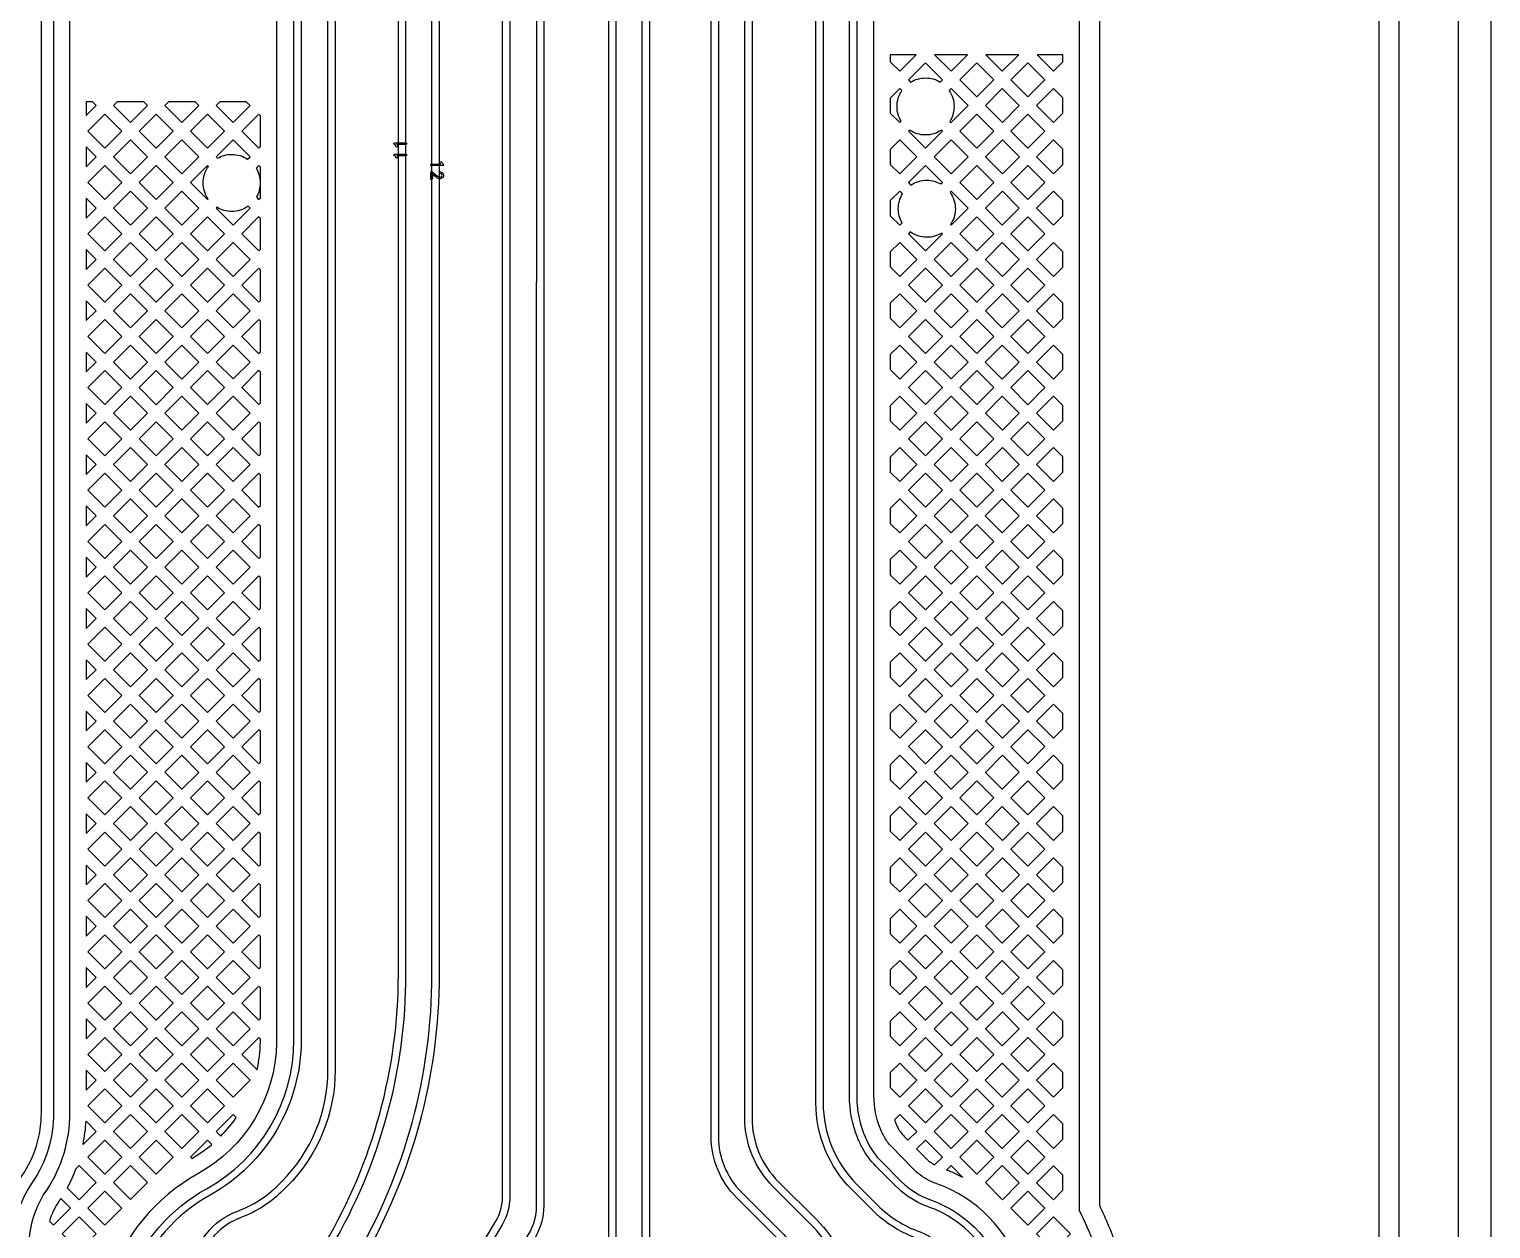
# Model space of a CAD drawing. Extents: x 726 to 3150, y -650 to 148.
# Drawn here: x 2607.3 to 2616.41, y -585.8 to -578.33 of the extents above; entities that cross this region are included whole.
import ezdxf

# ---------------------------------------------------------------- set-up
doc = ezdxf.new("R2010")
doc.units = 0
for name, color, linetype in [('bak_bak_btr2-bcq2792', 8, 'Continuous'), ('bak_outline', 12, 'Continuous'), ('biaozhu1', 9, 'Continuous'), ('quyukuang', 10, 'Continuous')]:
    doc.layers.add(name, color=color, linetype=linetype)

msp = doc.modelspace()

# ---------------------------------------------------------------- linework, layer by layer
at = {"layer": 'bak_bak_btr2-bcq2792'}
for p, q in [((2613.1521, -578.4857), (2612.9461, -578.4857)), ((2613.4716, -578.4857), (2613.2657, -578.4857)), ((2607.6583, -579.0603), (2607.6583, -579.1839)), ((2607.6583, -579.3801), (2607.6583, -579.5035)), ((2607.6583, -579.6996), (2607.6583, -579.8233)), ((2607.6583, -580.0194), (2607.6583, -580.1431)), ((2607.6583, -580.3392), (2607.6583, -580.4626)), ((2607.6583, -580.6587), (2607.6583, -580.7824)), ((2607.6583, -580.9785), (2607.6583, -581.1022)), ((2607.6583, -581.2983), (2607.6583, -581.4217)), ((2607.6583, -581.6178), (2607.6583, -581.7415)), ((2607.6583, -581.9376), (2607.6583, -582.0613)), ((2607.6583, -582.2574), (2607.6583, -582.3808)), ((2607.6583, -582.5769), (2607.6583, -582.7006)), ((2607.6583, -582.8967), (2607.6583, -583.0204)), ((2607.6583, -583.2163), (2607.6583, -583.3399)), ((2607.6583, -583.5361), (2607.6583, -583.6597)), ((2607.6583, -583.8558), (2607.6583, -583.9795)), ((2607.6583, -584.1754), (2607.6583, -584.299)), ((2607.6583, -584.4952), (2607.6583, -584.6188)), ((2608.6271, -584.7169), (2608.723, -584.8127)), ((2607.6583, -584.8149), (2607.6583, -584.9386))]:
    msp.add_line(p, q, dxfattribs=at)
for points in [[(2598.0005, -555.3814), (2598.0005, -549.881, -0.196002), (2602.2464, -539.4663, 0.196006), (2603.017, -537.5762), (2603.017, -506.9827, -0.414216), (2603.8135, -506.1862), (2615.4135, -506.1862, -0.414216), (2616.21, -506.9827), (2616.21, -537.991, -0.202307), (2611.7084, -548.6611, 0.202311), (2611.1935, -549.8813), (2611.1935, -555.3811, 0.202315), (2611.7084, -556.6014, -0.202307), (2616.21, -567.2714), (2616.21, -588.8027, -0.414217), (2615.4135, -589.5993), (2603.8135, -589.5993, -0.414217), (2603.017, -588.8027), (2603.017, -567.6862, 0.196007), (2602.2464, -565.7962, -0.196002)], [(2612.7832, -578.6426), (2612.7971, -578.6565, -0.138334), (2612.89, -578.6303, -0.136748), (2612.9819, -578.6559), (2612.9952, -578.6426), (2612.8892, -578.5366)], [(2612.6703, -578.8494), (2612.7293, -578.9085), (2612.7378, -578.9, -0.136746), (2612.7122, -578.8081, -0.148368), (2612.7421, -578.7093), (2612.7293, -578.6965), (2612.6703, -578.7555)], [(2613.0372, -578.7084, -0.14994), (2613.0678, -578.8081, -0.138336), (2613.0416, -578.901), (2613.049, -578.9084), (2613.155, -578.8023), (2613.0491, -578.6965)], [(2612.7832, -578.9624), (2612.8891, -579.0683), (2612.9951, -578.9622), (2612.9888, -578.9559, -0.148359), (2612.89, -578.9859, -0.149941), (2612.7903, -578.9553)], [(2608.4672, -579.1221), (2608.4758, -579.1307, -0.131962), (2608.5649, -579.1068, -0.149417), (2608.6643, -579.1371), (2608.6793, -579.1221), (2608.5733, -579.0161)], [(2608.3075, -579.2819), (2608.4135, -579.3879), (2608.4174, -579.384, -0.149412), (2608.3871, -579.2846, -0.154669), (2608.4195, -579.1822), (2608.4134, -579.176)], [(2608.7169, -579.1923, -0.137282), (2608.7427, -579.2846, -0.131974), (2608.7187, -579.3736), (2608.733, -579.3879), (2608.7434, -579.3775), (2608.7434, -579.1863), (2608.7331, -579.176)], [(2612.7832, -579.2819), (2612.7992, -579.2979, -0.148629), (2612.8981, -579.2678, -0.13011), (2612.9861, -579.2911), (2612.9951, -579.282), (2612.8891, -579.176)], [(2612.6703, -579.4888), (2612.7293, -579.5478), (2612.7436, -579.5335, -0.130104), (2612.7203, -579.4456, -0.138075), (2612.7464, -579.3529), (2612.7293, -579.3358), (2612.6703, -579.3948)], [(2613.0427, -579.3422, -0.156502), (2613.0759, -579.4456, -0.148619), (2613.0458, -579.5445), (2613.0491, -579.5478), (2613.155, -579.4419), (2613.049, -579.3359)], [(2608.4674, -579.4418), (2608.5733, -579.5477), (2608.6791, -579.4418), (2608.6673, -579.4299, -0.154664), (2608.5649, -579.4624, -0.137271), (2608.4726, -579.4366)], [(2612.7832, -579.6017), (2612.8892, -579.7077), (2612.9952, -579.6017), (2612.9908, -579.5973, -0.138071), (2612.8981, -579.6234, -0.156503), (2612.7947, -579.5902)], [(2608.4672, -585.1963), (2608.4971, -585.2261, 0.044276), (2608.5931, -585.1102), (2608.5733, -585.0903)], [(2612.6961, -585.1237, 0.011085), (2612.703, -585.1417, 0.025617), (2612.7222, -585.1821, 0.020731), (2612.7309, -585.1969, -0.009769), (2612.7319, -585.1982, 0.042966), (2612.7486, -585.2182, -0.033882), (2612.7692, -585.2418), (2612.7795, -585.252), (2612.8352, -585.1963), (2612.7293, -585.0904)], [(2608.3073, -585.3562), (2608.3165, -585.3653, 0.044757), (2608.4411, -585.2779), (2608.4134, -585.2502)], [(2612.8334, -585.3059), (2612.8875, -585.3598, -0.023909), (2612.8907, -585.3634, -0.00759), (2612.8915, -585.3641, 0.060062), (2612.946, -585.4053), (2612.9951, -585.3562), (2612.8891, -585.2502)], [(2607.5398, -585.5477), (2607.6141, -585.6221), (2607.7202, -585.5161), (2607.6141, -585.4101), (2607.5939, -585.4303, -0.033253)], [(2607.4283, -585.7558), (2607.4544, -585.7819), (2607.5603, -585.676), (2607.4994, -585.6151, -0.017491), (2607.4975, -585.6179, -0.058465), (2607.491, -585.6278, -0.011929), (2607.4898, -585.6296, 0.07192)], [(2607.5082, -585.8358), (2607.5877, -585.9153, -0.148865), (2607.6395, -585.9163), (2607.72, -585.8357), (2607.6141, -585.7298)]]:
    msp.add_lwpolyline(points, format="xyb", close=True, dxfattribs=at)
for points in [[(2609.0633, -560.0683, -0.187222), (2611.8109, -567.1484, -0.120762), (2611.8083, -567.1588), (2611.8083, -585.1131, 0.198841), (2611.9724, -585.5094), (2612.2114, -585.7484, -0.160394), (2612.4274, -586.1759, 0.08457), (2612.4579, -586.2406, -0.26797), (2612.5024, -586.3176), (2612.5024, -586.9526), (2612.3246, -586.9526), (2612.3246, -586.3176, -0.221795), (2612.3563, -586.2495, 0.130023), (2612.3756, -586.1422, 0.145827), (2612.1796, -585.7803), (2611.9406, -585.5413, -0.198837), (2611.7633, -585.1131), (2611.7633, -567.1484, -0.12073), (2611.7659, -567.1381, 0.003119), (2611.7649, -566.9908, 0.198397), (2608.6071, -559.6614, -0.034382)], [(2610.4623, -562.449, -0.119188), (2611.599, -567.1483), (2611.599, -585.2292, 0.198909), (2611.7426, -585.5757), (2612.006, -585.8391, -0.198885), (2612.086, -586.0323), (2612.086, -586.1229, 0.124476), (2612.1173, -586.2468, -0.234344), (2612.1524, -586.3176), (2612.1524, -586.9526), (2611.9746, -586.9526), (2611.9746, -586.3176, -0.234151), (2612.0096, -586.2469, 0.124489), (2612.041, -586.1229), (2612.041, -586.0323, 0.198886), (2611.9741, -585.8709), (2611.7107, -585.6076, -0.198911), (2611.554, -585.2292), (2611.553, -566.9948, 0.154555), (2609.5976, -561.1291)], [(2610.7164, -565.0333, -0.050566), (2610.9498, -566.9635), (2610.9508, -567.0016, -0.003403), (2610.96, -568.345), (2610.96, -585.851, 0.086272), (2610.9886, -586.0158, -0.05087), (2611.0279, -586.1746, 0.080048), (2611.0607, -586.2475, -0.242459), (2611.1023, -586.3176), (2611.1023, -586.9526), (2610.9245, -586.9526), (2610.9245, -586.3176, -0.199374), (2610.9545, -586.2563, 0.124478), (2610.9754, -586.1348, 0.035543), (2610.9462, -586.0308, -0.086175), (2610.915, -585.851), (2610.915, -568.345, 0.003403), (2610.9058, -567.0022, -0.015413), (2610.9059, -567.001), (2610.9048, -566.9645, 0.148333), (2609.1858, -561.6673)], [(2609.2102, -567.0331), (2609.2099, -584.8137, -0.198921), (2608.9088, -585.5407), (2608.8865, -585.5632, -0.107688), (2608.6177, -585.7352, 0.012001), (2608.6001, -585.7424, 0.126113), (2608.4422, -585.8635, 0.075288), (2608.2996, -586.115, 0.113512), (2608.2884, -586.27, -0.142267), (2608.3022, -586.3176), (2608.3022, -586.9526), (2608.1244, -586.9526), (2608.1244, -586.3176, -0.300052), (2608.1783, -586.2359, 0.115112), (2608.2573, -586.0996, -0.075514), (2608.407, -585.8355, -0.13818), (2608.6023, -585.693, 0.107632), (2608.8547, -585.5313), (2608.877, -585.5088, 0.198918), (2609.1649, -584.8137), (2609.1652, -567.0331, 0.023929)], [(2609.6498, -567.1433), (2609.6488, -584.2175, -0.133928), (2609.1849, -585.9184, 0.023647), (2609.1481, -585.9883, -0.057461), (2609.1454, -585.9926, -0.028506), (2609.1201, -586.0387), (2609.1045, -586.0631, 0.051206), (2609.0068, -586.2548, 0.028543), (2608.999, -586.2938, -0.068021), (2609.0023, -586.3176), (2609.0023, -586.9526), (2608.8245, -586.9526), (2608.8245, -586.3176, -0.381482), (2608.9033, -586.2292, 0.112943), (2609.0172, -586.1234, -0.022358), (2609.0667, -586.0387), (2609.1462, -585.8954, 0.133915), (2609.6038, -584.2175), (2609.6041, -567.0458)], [(2609.8591, -567.1428), (2609.8581, -584.2176, -0.133917), (2609.3653, -586.0247, 0.023725), (2609.3376, -586.0772, -0.028065), (2609.3364, -586.0793, -0.023714), (2609.3357, -586.0812, 0.011162), (2609.3259, -586.1042, 0.112344), (2609.3327, -586.2619, -0.170865), (2609.3523, -586.3176), (2609.3523, -586.9526), (2609.1745, -586.9526), (2609.1745, -586.3176, -0.26731), (2609.2187, -586.2407, 0.052661), (2609.2564, -586.1762, -0.04935), (2609.2947, -586.0627, -0.031552), (2609.296, -586.0603, -0.02731), (2609.2968, -586.0581, -0.023804), (2609.3266, -586.0017, 0.1339), (2609.8131, -584.2176), (2609.8134, -567.042)], [(2610.2996, -567.1421), (2610.2986, -585.602, -0.134189), (2610.2502, -585.7789), (2610.1799, -585.898, 0.07607), (2610.124, -586.0367, -0.072716), (2610.1007, -586.0957, 0.055272), (2610.0699, -586.1666, -0.021672), (2610.0569, -586.203, 0.002863), (2610.0531, -586.2126, 0.054086), (2610.045, -586.2824, -0.102176), (2610.0523, -586.3176), (2610.0523, -586.9526), (2609.8745, -586.9526), (2609.8745, -586.3176, -0.350437), (2609.9438, -586.2309, 0.115677), (2610.0399, -586.1174, -0.031204), (2610.0617, -586.0732, 0.07287), (2610.0802, -586.0262, -0.075987), (2610.1411, -585.8751), (2610.2115, -585.756, 0.134182), (2610.2536, -585.602), (2610.2538, -567.0343)], [(2610.5114, -567.1418), (2610.5114, -579.9031, -0.060085), (2610.5108, -579.9084), (2610.5104, -585.6591, -0.137229), (2610.4535, -585.8624), (2610.3483, -586.0352, 0.097084), (2610.3316, -586.0803, 0.008393), (2610.3269, -586.1128, 0.118025), (2610.3659, -586.2458, -0.239187), (2610.4023, -586.3176), (2610.4023, -586.9526), (2610.2245, -586.9526), (2610.2245, -586.3176, -0.215897), (2610.2548, -586.2508, 0.054266), (2610.2753, -586.1897, -0.028501), (2610.2872, -586.073, -0.097015), (2610.31, -586.0117), (2610.4151, -585.839, 0.13723), (2610.4654, -585.6591), (2610.4659, -579.9029, -0.046712), (2610.4664, -579.8988), (2610.4657, -567.0308)], [(2608.845, -567.063), (2608.845, -584.6428, -0.268376), (2608.3529, -585.4613, 0.185257), (2607.7971, -586.1312, -0.094293), (2607.7878, -586.1477, 0.032241), (2607.7693, -586.1731, -0.1869), (2607.7398, -586.1949, 0.055641), (2607.7137, -586.2057, -0.129157), (2607.6887, -586.2122, 0.459602), (2607.6022, -586.2872), (2607.6022, -586.9526), (2607.4244, -586.9526), (2607.4244, -586.2872, 0.414244), (2607.3494, -586.2122, -0.109318), (2607.3389, -586.2098, -0.327989), (2607.3032, -586.1614), (2607.3032, -585.9053, -0.156742), (2607.4139, -585.5602, 0.145931), (2607.5567, -585.0826), (2607.5567, -567.5569, 0.040655)], [(2608.9981, -567.1001), (2608.9981, -584.6267, -0.27194), (2608.4303, -585.5933, 0.173601), (2607.9593, -586.1323, 0.118308), (2607.9405, -586.2734, -0.130686), (2607.9522, -586.3176), (2607.9522, -586.9526), (2607.7744, -586.9526), (2607.7744, -586.3176, -0.325803), (2607.8361, -586.2329, 0.119076), (2607.9177, -586.1151, -0.173457), (2608.4085, -585.5539, 0.271916), (2608.9531, -584.6267), (2608.9531, -567.1001, 0.023997)], [(2612.2516, -567.1474), (2612.2516, -585.0178, 0.198501), (2612.4622, -585.5273), (2612.5912, -585.6565, 0.112352), (2612.8558, -585.823, -0.188639), (2613.0372, -585.9811, 0.02525), (2613.0516, -586.0059, -0.094628), (2613.1253, -586.1838, 0.052132), (2613.1582, -586.2407, -0.267015), (2613.2024, -586.3176), (2613.2024, -586.9526), (2613.0246, -586.9526), (2613.0246, -586.3176, -0.182643), (2613.0468, -586.2588, 0.115479), (2613.0579, -586.1149, 0.05108), (2613.0139, -586.0304, -0.025178), (2612.9972, -586.0017, 0.188519), (2612.8406, -585.8653, -0.023479), (2612.7724, -585.8375, -0.087405), (2612.5594, -585.6883), (2612.4304, -585.5591, -0.198503), (2612.2066, -585.0179), (2612.2066, -567.1474, 0.202305)], [(2612.4609, -567.1474), (2612.4609, -584.9754, 0.122757), (2612.5371, -585.2803, 0.074268), (2612.6105, -585.3794), (2612.7411, -585.5103, 0.111528), (2612.9262, -585.6256, -0.250908), (2613.397, -586.1461, 0.126129), (2613.4752, -586.2295, -0.375303), (2613.5522, -586.3176), (2613.5522, -586.9526), (2613.3744, -586.9526), (2613.3744, -586.3176, -0.113849), (2613.3833, -586.2787), (2613.3834, -586.2767), (2613.353, -586.1557, 0.250393), (2612.911, -585.668, -0.023501), (2612.8609, -585.6478, -0.088755), (2612.7056, -585.5381), (2612.5787, -585.4112, -0.074398), (2612.4973, -585.3013, -0.025196), (2612.4675, -585.2382, -0.097286), (2612.4159, -584.9754), (2612.4159, -567.1474, 0.202305)], [(2613.8483, -567.1469), (2613.8483, -585.6878, -0.020524), (2613.9399, -585.8974, -0.003828), (2613.9549, -585.9367), (2613.9647, -585.9636, -0.30902), (2613.9293, -586.0728, 0.223381), (2613.9022, -586.1306), (2613.9022, -586.9526), (2613.7244, -586.9526), (2613.7244, -586.1689, 0.410099), (2613.6504, -586.0939), (2613.5323, -586.0938, -0.324155), (2613.4841, -586.0588, 0.231826), (2612.9603, -585.5232, -0.022759), (2612.9247, -585.5088, -0.081977), (2612.8209, -585.4372, -0.028088), (2612.8171, -585.4331, -0.010633), (2612.8157, -585.4318), (2612.6764, -585.2896, -0.07502), (2612.6318, -585.2285, -0.024865), (2612.6089, -585.18, -0.09684), (2612.5687, -584.976), (2612.5687, -567.1474, 0.159973)], [(2614.0845, -585.9203, 0.02431), (2613.9758, -585.6587), (2613.9758, -567.1469, 0.202298)], [(2615.7152, -567.1469), (2615.7152, -588.4507, -0.391957)], [(2615.8427, -588.6329), (2615.8427, -567.1464, 0.033094)], [(2607.4546, -567.5604), (2607.4546, -585.0823, -0.1504), (2607.3214, -585.5153, 0.150348), (2607.2014, -585.9053), (2607.2014, -586.1168, 0.125999), (2607.2423, -586.2769, -0.119415), (2607.2522, -586.3176), (2607.2522, -586.9526), (2607.0744, -586.9526), (2607.0744, -586.3176, -0.12817), (2607.0857, -586.2742, 0.12365), (2607.1252, -586.1169), (2607.1252, -585.9053, -0.150444), (2607.2585, -585.4722, 0.1503), (2607.3784, -585.0823), (2607.3784, -567.5579, 0.040679)], [(2611.1693, -568.3443), (2611.1693, -585.851, 0.086524), (2611.1858, -585.9454, -0.018859), (2611.2089, -586.0182, 0.104495), (2611.2569, -586.1114, -0.024951), (2611.2908, -586.1575, 0.098148), (2611.3725, -586.2291, -0.384505), (2611.4523, -586.3176), (2611.4523, -586.9526), (2611.2745, -586.9526), (2611.2745, -586.3176, -0.08659), (2611.2798, -586.2875, 0.12128), (2611.2381, -586.1605, 0.012586), (2611.2219, -586.1396, -0.104497), (2611.1654, -586.0299, 0.018805), (2611.1434, -585.9604, -0.086392), (2611.1243, -585.851), (2611.1243, -568.3443, 0.003401)], [(2608.723, -584.8127, 0.050793), (2608.7434, -584.6413), (2608.7434, -584.6211), (2608.7331, -584.6109), (2608.6271, -584.7169)]]:
    msp.add_lwpolyline(points, format="xyb", dxfattribs=at)
for points in [[(2612.8323, -578.4857), (2612.6703, -578.4857), (2612.6703, -578.5296)], [(2612.6703, -578.5296), (2612.7293, -578.5887), (2612.8323, -578.4857)], [(2612.9461, -578.4857), (2613.0491, -578.5887), (2613.1521, -578.4857)], [(2613.2657, -578.4857), (2613.3686, -578.5887), (2613.4716, -578.4857)], [(2607.6583, -579.1839), (2607.7202, -579.1221), (2607.6583, -579.0603)], [(2607.6583, -579.5035), (2607.72, -579.4418), (2607.6583, -579.3801)], [(2607.6583, -579.8233), (2607.7202, -579.7615), (2607.6583, -579.6996)], [(2607.6583, -580.1431), (2607.7202, -580.0812), (2607.6583, -580.0194)], [(2607.6583, -580.4626), (2607.72, -580.4009), (2607.6583, -580.3392)], [(2607.6583, -580.7824), (2607.7202, -580.7206), (2607.6583, -580.6587)], [(2607.6583, -581.1022), (2607.7202, -581.0403), (2607.6583, -580.9785)], [(2607.6583, -581.4217), (2607.72, -581.36), (2607.6583, -581.2983)], [(2607.6583, -581.7415), (2607.7202, -581.6797), (2607.6583, -581.6178)], [(2607.6583, -582.0613), (2607.7202, -581.9994), (2607.6583, -581.9376)], [(2607.6583, -582.3808), (2607.72, -582.3191), (2607.6583, -582.2574)], [(2607.6583, -582.7006), (2607.7202, -582.6388), (2607.6583, -582.5769)], [(2607.6583, -583.0204), (2607.7202, -582.9585), (2607.6583, -582.8967)], [(2607.6583, -583.3399), (2607.7202, -583.2781), (2607.6583, -583.2163)], [(2607.6583, -583.6597), (2607.7202, -583.5979), (2607.6583, -583.5361)], [(2607.6583, -583.9795), (2607.7202, -583.9177), (2607.6583, -583.8558)], [(2607.6583, -584.299), (2607.7202, -584.2372), (2607.6583, -584.1754)], [(2607.6583, -584.6188), (2607.7202, -584.557), (2607.6583, -584.4952)], [(2607.6583, -584.9386), (2607.7202, -584.8768), (2607.6583, -584.8149)], [(2607.6384, -585.278), (2607.7201, -585.1963), (2607.657, -585.1332)], [(2613.1231, -585.4842), (2613.049, -585.4101), (2613.0215, -585.4376)]]:
    msp.add_lwpolyline(points, dxfattribs=at)
for points in [[(2613.5855, -578.4857), (2613.6884, -578.5887), (2613.7467, -578.5304), (2613.7467, -578.4857)], [(2613.103, -578.6426), (2613.2089, -578.7485), (2613.3148, -578.6426), (2613.2089, -578.5367)], [(2613.4225, -578.6426), (2613.5285, -578.7486), (2613.6345, -578.6426), (2613.5285, -578.5366)], [(2613.2628, -578.8023), (2613.3688, -578.9084), (2613.4747, -578.8025), (2613.3686, -578.6965)], [(2613.5824, -578.8025), (2613.6884, -578.9085), (2613.7467, -578.8502), (2613.7467, -578.7548), (2613.6884, -578.6965)], [(2607.6583, -578.8642), (2607.7202, -578.8023), (2607.6969, -578.7791), (2607.6583, -578.7791)], [(2607.8279, -578.8023), (2607.9339, -578.9084), (2608.0398, -578.8025), (2608.0165, -578.7791), (2607.8512, -578.7791)], [(2608.1476, -578.8025), (2608.2535, -578.9084), (2608.3595, -578.8023), (2608.3362, -578.7791), (2608.1709, -578.7791)], [(2608.4672, -578.8023), (2608.5733, -578.9084), (2608.6793, -578.8023), (2608.656, -578.7791), (2608.4905, -578.7791)], [(2607.668, -578.9622), (2607.774, -579.0683), (2607.8801, -578.9622), (2607.774, -578.8562)], [(2607.9878, -578.9622), (2608.0937, -579.0681), (2608.1996, -578.9622), (2608.0937, -578.8564)], [(2608.3073, -578.9622), (2608.4134, -579.0683), (2608.5194, -578.9622), (2608.4134, -578.8562)], [(2608.6271, -578.9622), (2608.7331, -579.0683), (2608.7434, -579.058), (2608.7434, -578.8665), (2608.7331, -578.8562)], [(2613.1029, -578.9622), (2613.2089, -579.0683), (2613.3149, -578.9622), (2613.2089, -578.8562)], [(2613.4226, -578.9622), (2613.5287, -579.0683), (2613.6345, -578.9624), (2613.5285, -578.8564)], [(2607.8279, -579.1221), (2607.9338, -579.228), (2608.0398, -579.122), (2607.9339, -579.0161)], [(2608.1476, -579.122), (2608.2536, -579.228), (2608.3595, -579.1221), (2608.2535, -579.0161)], [(2612.6703, -579.169), (2612.7293, -579.228), (2612.8352, -579.1221), (2612.7293, -579.0162), (2612.6703, -579.0753)], [(2612.943, -579.1221), (2613.049, -579.2281), (2613.155, -579.1221), (2613.049, -579.0161)], [(2613.2628, -579.1221), (2613.3688, -579.2281), (2613.4748, -579.1221), (2613.3688, -579.0161)], [(2613.5825, -579.1221), (2613.6884, -579.228), (2613.7467, -579.1697), (2613.7467, -579.0745), (2613.6884, -579.0162)], [(2607.668, -579.282), (2607.7739, -579.3879), (2607.8799, -579.2819), (2607.774, -579.176)], [(2607.9877, -579.2819), (2608.0937, -579.3879), (2608.1997, -579.2819), (2608.0937, -579.1759)], [(2613.1029, -579.282), (2613.2089, -579.388), (2613.3149, -579.282), (2613.2089, -579.176)], [(2613.4226, -579.282), (2613.5285, -579.3879), (2613.6345, -579.2819), (2613.5287, -579.176)], [(2607.8278, -579.4418), (2607.9338, -579.5478), (2608.0398, -579.4418), (2607.9338, -579.3358)], [(2608.1476, -579.4418), (2608.2536, -579.5478), (2608.3596, -579.4418), (2608.2536, -579.3358)], [(2613.2628, -579.4419), (2613.3686, -579.5478), (2613.4747, -579.4418), (2613.3688, -579.3359)], [(2613.5824, -579.4418), (2613.6884, -579.5478), (2613.7467, -579.4895), (2613.7467, -579.3941), (2613.6884, -579.3358)], [(2607.668, -579.6016), (2607.774, -579.7076), (2607.8799, -579.6017), (2607.7739, -579.4957)], [(2607.9877, -579.6017), (2608.0937, -579.7077), (2608.1997, -579.6017), (2608.0937, -579.4957)], [(2608.3075, -579.6017), (2608.4134, -579.7076), (2608.5194, -579.6016), (2608.4135, -579.4957)], [(2608.6271, -579.6016), (2608.7331, -579.7076), (2608.7434, -579.6973), (2608.7434, -579.5061), (2608.733, -579.4957)], [(2613.103, -579.6017), (2613.2089, -579.7076), (2613.3148, -579.6017), (2613.2089, -579.4958)], [(2613.4225, -579.6017), (2613.5285, -579.7077), (2613.6345, -579.6017), (2613.5285, -579.4957)], [(2607.8279, -579.7615), (2607.9339, -579.8675), (2608.0398, -579.7616), (2607.9338, -579.6556)], [(2608.1476, -579.7616), (2608.2535, -579.8675), (2608.3595, -579.7615), (2608.2536, -579.6556)], [(2608.4672, -579.7615), (2608.5733, -579.8675), (2608.6793, -579.7615), (2608.5733, -579.6554)], [(2612.6703, -579.8085), (2612.7293, -579.8676), (2612.8353, -579.7616), (2612.7293, -579.6556), (2612.6703, -579.7146)], [(2612.9431, -579.7616), (2613.049, -579.8675), (2613.155, -579.7615), (2613.0491, -579.6556)], [(2613.2628, -579.7615), (2613.3688, -579.8675), (2613.4747, -579.7616), (2613.3686, -579.6556)], [(2613.5824, -579.7616), (2613.6883, -579.8675), (2613.7467, -579.809), (2613.7467, -579.7139), (2613.6884, -579.6556)], [(2607.668, -579.9213), (2607.774, -580.0274), (2607.8801, -579.9213), (2607.774, -579.8153)], [(2607.9878, -579.9213), (2608.0937, -580.0272), (2608.1996, -579.9213), (2608.0937, -579.8155)], [(2608.3073, -579.9213), (2608.4134, -580.0274), (2608.5194, -579.9213), (2608.4134, -579.8153)], [(2608.6271, -579.9213), (2608.7331, -580.0274), (2608.7434, -580.0171), (2608.7434, -579.8256), (2608.7331, -579.8153)], [(2612.7832, -579.9215), (2612.8891, -580.0274), (2612.9951, -579.9213), (2612.8892, -579.8155)], [(2613.1029, -579.9213), (2613.2089, -580.0274), (2613.3149, -579.9213), (2613.2089, -579.8153)], [(2613.4226, -579.9213), (2613.5285, -580.0272), (2613.6344, -579.9213), (2613.5285, -579.8155)], [(2607.8279, -580.0812), (2607.9338, -580.1871), (2608.0398, -580.0811), (2607.9339, -579.9752)], [(2608.1476, -580.0811), (2608.2536, -580.1871), (2608.3595, -580.0812), (2608.2535, -579.9752)], [(2608.4672, -580.0812), (2608.5733, -580.1873), (2608.6793, -580.0812), (2608.5733, -579.9752)], [(2612.6703, -580.1281), (2612.7293, -580.1871), (2612.8352, -580.0812), (2612.7293, -579.9754), (2612.6703, -580.0344)], [(2612.943, -580.0812), (2613.049, -580.1873), (2613.155, -580.0812), (2613.049, -579.9752)], [(2613.2628, -580.0812), (2613.3686, -580.1871), (2613.4747, -580.0811), (2613.3688, -579.9752)], [(2613.5824, -580.0811), (2613.6884, -580.1871), (2613.7467, -580.1288), (2613.7467, -580.0336), (2613.6883, -579.9752)], [(2607.668, -580.2411), (2607.7739, -580.347), (2607.8799, -580.241), (2607.774, -580.1351)], [(2607.9877, -580.241), (2608.0937, -580.347), (2608.1997, -580.241), (2608.0937, -580.135)], [(2608.3075, -580.241), (2608.4135, -580.347), (2608.5194, -580.2411), (2608.4134, -580.1351)], [(2608.6271, -580.2411), (2608.733, -580.347), (2608.7434, -580.3366), (2608.7434, -580.1454), (2608.7331, -580.1351)], [(2612.7832, -580.241), (2612.8892, -580.347), (2612.9951, -580.2411), (2612.8891, -580.1351)], [(2613.1029, -580.2411), (2613.2088, -580.347), (2613.3148, -580.241), (2613.2089, -580.1351)], [(2613.4225, -580.241), (2613.5285, -580.347), (2613.6345, -580.241), (2613.5285, -580.135)], [(2607.8278, -580.4009), (2607.9338, -580.5069), (2608.0398, -580.4009), (2607.9338, -580.2949)], [(2608.1476, -580.4009), (2608.2536, -580.5069), (2608.3596, -580.4009), (2608.2536, -580.2949)], [(2608.4674, -580.4009), (2608.5733, -580.5068), (2608.6791, -580.4009), (2608.5733, -580.295)], [(2612.6703, -580.4479), (2612.7293, -580.5069), (2612.8353, -580.4009), (2612.7293, -580.2949), (2612.6703, -580.3539)], [(2612.9431, -580.4009), (2613.049, -580.5068), (2613.1549, -580.4009), (2613.049, -580.295)], [(2613.2626, -580.4009), (2613.3686, -580.5069), (2613.4747, -580.4009), (2613.3686, -580.2949)], [(2613.5824, -580.4009), (2613.6884, -580.5069), (2613.7467, -580.4486), (2613.7467, -580.3532), (2613.6884, -580.2949)], [(2607.668, -580.5607), (2607.774, -580.6667), (2607.8799, -580.5608), (2607.7739, -580.4548)], [(2607.9877, -580.5608), (2608.0937, -580.6668), (2608.1997, -580.5608), (2608.0937, -580.4548)], [(2608.3075, -580.5608), (2608.4134, -580.6667), (2608.5194, -580.5607), (2608.4135, -580.4548)], [(2608.6271, -580.5607), (2608.7331, -580.6667), (2608.7434, -580.6564), (2608.7434, -580.4652), (2608.733, -580.4548)], [(2612.7832, -580.5608), (2612.8891, -580.6667), (2612.9951, -580.5607), (2612.8892, -580.4548)], [(2613.1029, -580.5607), (2613.2089, -580.6667), (2613.3148, -580.5608), (2613.2088, -580.4548)], [(2613.4225, -580.5608), (2613.5285, -580.6668), (2613.6345, -580.5608), (2613.5285, -580.4548)], [(2607.8279, -580.7206), (2607.9339, -580.8266), (2608.0398, -580.7207), (2607.9338, -580.6147)], [(2608.1476, -580.7207), (2608.2535, -580.8266), (2608.3595, -580.7206), (2608.2536, -580.6147)], [(2608.4672, -580.7206), (2608.5733, -580.8266), (2608.6793, -580.7206), (2608.5733, -580.6145)], [(2612.6703, -580.7676), (2612.7292, -580.8266), (2612.8352, -580.7206), (2612.7293, -580.6147), (2612.6703, -580.6737)], [(2612.943, -580.7206), (2613.049, -580.8266), (2613.155, -580.7206), (2613.049, -580.6145)], [(2613.2628, -580.7206), (2613.3688, -580.8266), (2613.4747, -580.7207), (2613.3686, -580.6147)], [(2613.5824, -580.7207), (2613.6883, -580.8266), (2613.7467, -580.7681), (2613.7467, -580.673), (2613.6884, -580.6147)], [(2607.668, -580.8804), (2607.774, -580.9865), (2607.8801, -580.8804), (2607.774, -580.7744)], [(2607.9878, -580.8804), (2608.0937, -580.9863), (2608.1996, -580.8804), (2608.0937, -580.7746)], [(2608.3073, -580.8804), (2608.4134, -580.9865), (2608.5194, -580.8804), (2608.4134, -580.7744)], [(2608.6271, -580.8804), (2608.7331, -580.9865), (2608.7434, -580.9762), (2608.7434, -580.7847), (2608.7331, -580.7744)], [(2612.7831, -580.8804), (2612.8891, -580.9865), (2612.9951, -580.8804), (2612.8891, -580.7744)], [(2613.1029, -580.8804), (2613.2089, -580.9865), (2613.3149, -580.8804), (2613.2089, -580.7744)], [(2613.4226, -580.8804), (2613.5285, -580.9863), (2613.6344, -580.8804), (2613.5285, -580.7746)], [(2607.8279, -581.0403), (2607.9338, -581.1462), (2608.0398, -581.0402), (2607.9339, -580.9343)], [(2608.1476, -581.0402), (2608.2536, -581.1462), (2608.3595, -581.0403), (2608.2535, -580.9343)], [(2608.4672, -581.0403), (2608.5733, -581.1464), (2608.6793, -581.0403), (2608.5733, -580.9343)], [(2612.6703, -581.0872), (2612.7293, -581.1462), (2612.8352, -581.0403), (2612.7292, -580.9343), (2612.6703, -580.9933)], [(2612.943, -581.0403), (2613.049, -581.1464), (2613.155, -581.0403), (2613.049, -580.9343)], [(2613.2628, -581.0403), (2613.3686, -581.1462), (2613.4747, -581.0402), (2613.3688, -580.9343)], [(2613.5824, -581.0402), (2613.6884, -581.1462), (2613.7467, -581.0879), (2613.7467, -580.9927), (2613.6883, -580.9343)], [(2607.668, -581.2002), (2607.7739, -581.3061), (2607.8799, -581.2001), (2607.774, -581.0942)], [(2607.9877, -581.2001), (2608.0937, -581.3061), (2608.1997, -581.2001), (2608.0937, -581.0941)], [(2608.3075, -581.2001), (2608.4135, -581.3061), (2608.5194, -581.2002), (2608.4134, -581.0942)], [(2608.6271, -581.2002), (2608.733, -581.3061), (2608.7434, -581.2957), (2608.7434, -581.1045), (2608.7331, -581.0942)], [(2612.7832, -581.2001), (2612.8892, -581.3061), (2612.9951, -581.2002), (2612.8891, -581.0942)], [(2613.1029, -581.2002), (2613.2088, -581.3061), (2613.3148, -581.2001), (2613.2089, -581.0942)], [(2613.4225, -581.2001), (2613.5285, -581.3061), (2613.6345, -581.2001), (2613.5285, -581.0941)], [(2607.8278, -581.36), (2607.9338, -581.466), (2608.0398, -581.36), (2607.9338, -581.254)], [(2608.1476, -581.36), (2608.2536, -581.466), (2608.3596, -581.36), (2608.2536, -581.254)], [(2608.4674, -581.36), (2608.5733, -581.4659), (2608.6791, -581.36), (2608.5733, -581.2541)], [(2612.6703, -581.407), (2612.7293, -581.466), (2612.8353, -581.36), (2612.7293, -581.254), (2612.6703, -581.313)], [(2612.9431, -581.36), (2613.049, -581.4659), (2613.1549, -581.36), (2613.049, -581.2541)], [(2613.2626, -581.36), (2613.3686, -581.466), (2613.4747, -581.36), (2613.3686, -581.254)], [(2613.5824, -581.36), (2613.6884, -581.466), (2613.7467, -581.4077), (2613.7467, -581.3123), (2613.6884, -581.254)], [(2607.668, -581.5198), (2607.774, -581.6258), (2607.8799, -581.5199), (2607.7739, -581.4139)], [(2607.9877, -581.5199), (2608.0937, -581.6259), (2608.1997, -581.5199), (2608.0937, -581.4139)], [(2608.3075, -581.5199), (2608.4134, -581.6258), (2608.5194, -581.5198), (2608.4135, -581.4139)], [(2608.6271, -581.5198), (2608.7331, -581.6258), (2608.7434, -581.6155), (2608.7434, -581.4243), (2608.733, -581.4139)], [(2612.7832, -581.5199), (2612.8891, -581.6258), (2612.9951, -581.5198), (2612.8892, -581.4139)], [(2613.1029, -581.5198), (2613.2089, -581.6258), (2613.3148, -581.5199), (2613.2088, -581.4139)], [(2613.4225, -581.5199), (2613.5285, -581.6259), (2613.6345, -581.5199), (2613.5285, -581.4139)], [(2607.8279, -581.6797), (2607.9339, -581.7857), (2608.0398, -581.6798), (2607.9338, -581.5738)], [(2608.1476, -581.6798), (2608.2535, -581.7857), (2608.3595, -581.6797), (2608.2536, -581.5738)], [(2608.4672, -581.6797), (2608.5733, -581.7857), (2608.6793, -581.6797), (2608.5733, -581.5736)], [(2612.6703, -581.7265), (2612.7293, -581.7855), (2612.8352, -581.6797), (2612.7293, -581.5738), (2612.6703, -581.6328)], [(2612.943, -581.6797), (2613.049, -581.7857), (2613.155, -581.6797), (2613.049, -581.5736)], [(2613.2628, -581.6797), (2613.3688, -581.7857), (2613.4747, -581.6798), (2613.3686, -581.5738)], [(2613.5824, -581.6798), (2613.6883, -581.7857), (2613.7467, -581.7273), (2613.7467, -581.6321), (2613.6884, -581.5738)], [(2607.668, -581.8396), (2607.774, -581.9456), (2607.8801, -581.8396), (2607.774, -581.7335)], [(2607.9878, -581.8396), (2608.0937, -581.9454), (2608.1996, -581.8396), (2608.0937, -581.7337)], [(2608.3073, -581.8396), (2608.4134, -581.9456), (2608.5194, -581.8396), (2608.4134, -581.7335)], [(2608.6271, -581.8396), (2608.7331, -581.9456), (2608.7434, -581.9353), (2608.7434, -581.7438), (2608.7331, -581.7335)], [(2612.7832, -581.8394), (2612.8892, -581.9454), (2612.9951, -581.8396), (2612.8891, -581.7335)], [(2613.1029, -581.8396), (2613.2089, -581.9456), (2613.3149, -581.8396), (2613.2089, -581.7335)], [(2613.4226, -581.8396), (2613.5285, -581.9454), (2613.6344, -581.8396), (2613.5285, -581.7337)], [(2607.8279, -581.9994), (2607.9338, -582.1053), (2608.0398, -581.9993), (2607.9339, -581.8934)], [(2608.1476, -581.9993), (2608.2536, -582.1053), (2608.3595, -581.9994), (2608.2535, -581.8934)], [(2608.4672, -581.9994), (2608.5733, -582.1055), (2608.6793, -581.9994), (2608.5733, -581.8934)], [(2612.6703, -582.0463), (2612.7293, -582.1053), (2612.8353, -581.9993), (2612.7293, -581.8933), (2612.6703, -581.9524)], [(2612.9431, -581.9993), (2613.0491, -582.1053), (2613.155, -581.9994), (2613.049, -581.8934)], [(2613.2628, -581.9994), (2613.3686, -582.1053), (2613.4747, -581.9993), (2613.3688, -581.8934)], [(2613.5824, -581.9993), (2613.6884, -582.1053), (2613.7467, -582.047), (2613.7467, -581.9519), (2613.6883, -581.8934)], [(2607.668, -582.1593), (2607.7739, -582.2652), (2607.8799, -582.1592), (2607.774, -582.0533)], [(2607.9877, -582.1592), (2608.0937, -582.2652), (2608.1997, -582.1592), (2608.0937, -582.0532)], [(2608.3075, -582.1592), (2608.4135, -582.2652), (2608.5194, -582.1593), (2608.4134, -582.0533)], [(2608.6271, -582.1593), (2608.733, -582.2652), (2608.7434, -582.2548), (2608.7434, -582.0636), (2608.7331, -582.0533)], [(2612.7832, -582.1592), (2612.8892, -582.2652), (2612.9952, -582.1592), (2612.8892, -582.0532)], [(2613.103, -582.1592), (2613.2089, -582.2651), (2613.3148, -582.1592), (2613.2089, -582.0533)], [(2613.4225, -582.1592), (2613.5285, -582.2652), (2613.6345, -582.1592), (2613.5285, -582.0532)], [(2607.8278, -582.3191), (2607.9338, -582.4251), (2608.0398, -582.3191), (2607.9338, -582.2131)], [(2608.1476, -582.3191), (2608.2536, -582.4251), (2608.3596, -582.3191), (2608.2536, -582.2131)], [(2608.4674, -582.3191), (2608.5733, -582.425), (2608.6791, -582.3191), (2608.5733, -582.2132)], [(2612.6703, -582.3661), (2612.7293, -582.4251), (2612.8353, -582.3191), (2612.7293, -582.2131), (2612.6703, -582.2721)], [(2612.9431, -582.3191), (2613.049, -582.425), (2613.155, -582.319), (2613.0491, -582.2131)], [(2613.2628, -582.319), (2613.3688, -582.425), (2613.4747, -582.3191), (2613.3686, -582.2131)], [(2613.5824, -582.3191), (2613.6884, -582.4251), (2613.7467, -582.3668), (2613.7467, -582.2714), (2613.6884, -582.2131)], [(2607.668, -582.4789), (2607.774, -582.5849), (2607.8799, -582.479), (2607.7739, -582.373)], [(2607.9877, -582.479), (2608.0937, -582.585), (2608.1997, -582.479), (2608.0937, -582.373)], [(2608.3075, -582.479), (2608.4134, -582.5849), (2608.5194, -582.4789), (2608.4135, -582.373)], [(2608.6271, -582.4789), (2608.7331, -582.5849), (2608.7434, -582.5746), (2608.7434, -582.3834), (2608.733, -582.373)], [(2612.7832, -582.479), (2612.8891, -582.5849), (2612.9951, -582.4789), (2612.8892, -582.373)], [(2613.1029, -582.4789), (2613.2089, -582.5849), (2613.3149, -582.4789), (2613.2089, -582.3729)], [(2613.4226, -582.4789), (2613.5287, -582.5849), (2613.6345, -582.479), (2613.5285, -582.373)], [(2607.8279, -582.6388), (2607.9339, -582.7448), (2608.0398, -582.6389), (2607.9338, -582.5329)], [(2608.1476, -582.6389), (2608.2535, -582.7448), (2608.3595, -582.6388), (2608.2536, -582.5329)], [(2608.4672, -582.6388), (2608.5733, -582.7448), (2608.6793, -582.6388), (2608.5733, -582.5328)], [(2612.6703, -582.6856), (2612.7293, -582.7447), (2612.8352, -582.6388), (2612.7293, -582.5329), (2612.6703, -582.5919)], [(2612.943, -582.6388), (2613.049, -582.7448), (2613.155, -582.6388), (2613.049, -582.5328)], [(2613.2628, -582.6388), (2613.3688, -582.7448), (2613.4748, -582.6388), (2613.3688, -582.5328)], [(2613.5825, -582.6388), (2613.6884, -582.7446), (2613.7467, -582.6864), (2613.7467, -582.5912), (2613.6884, -582.5329)], [(2607.668, -582.7987), (2607.774, -582.9047), (2607.8801, -582.7987), (2607.774, -582.6926)], [(2607.9878, -582.7987), (2608.0937, -582.9045), (2608.1996, -582.7987), (2608.0937, -582.6928)], [(2608.3073, -582.7987), (2608.4134, -582.9047), (2608.5194, -582.7987), (2608.4134, -582.6926)], [(2608.6271, -582.7987), (2608.7331, -582.9047), (2608.7434, -582.8944), (2608.7434, -582.7029), (2608.7331, -582.6926)], [(2612.7832, -582.7985), (2612.8892, -582.9045), (2612.9951, -582.7987), (2612.8891, -582.6926)], [(2613.1029, -582.7987), (2613.2089, -582.9047), (2613.3149, -582.7987), (2613.2089, -582.6926)], [(2613.4226, -582.7987), (2613.5285, -582.9045), (2613.6345, -582.7985), (2613.5287, -582.6926)], [(2607.8279, -582.9585), (2607.9338, -583.0644), (2608.0398, -582.9584), (2607.9339, -582.8525)], [(2608.1476, -582.9584), (2608.2536, -583.0644), (2608.3595, -582.9585), (2608.2535, -582.8525)], [(2608.4672, -582.9585), (2608.5733, -583.0646), (2608.6793, -582.9585), (2608.5733, -582.8525)], [(2612.6703, -583.0054), (2612.7293, -583.0644), (2612.8353, -582.9584), (2612.7293, -582.8524), (2612.6703, -582.9115)], [(2612.9431, -582.9584), (2613.0491, -583.0644), (2613.155, -582.9585), (2613.049, -582.8525)], [(2613.2628, -582.9585), (2613.3686, -583.0644), (2613.4747, -582.9584), (2613.3688, -582.8525)], [(2613.5824, -582.9584), (2613.6884, -583.0644), (2613.7467, -583.0061), (2613.7467, -582.9107), (2613.6884, -582.8524)], [(2607.6682, -583.1183), (2607.774, -583.2242), (2607.8799, -583.1183), (2607.774, -583.0124)], [(2607.9877, -583.1183), (2608.0937, -583.2243), (2608.1997, -583.1183), (2608.0937, -583.0123)], [(2608.3075, -583.1183), (2608.4135, -583.2243), (2608.5194, -583.1184), (2608.4134, -583.0124)], [(2608.6271, -583.1184), (2608.733, -583.2243), (2608.7434, -583.2139), (2608.7434, -583.0227), (2608.7331, -583.0124)], [(2612.7832, -583.1183), (2612.8892, -583.2243), (2612.9952, -583.1183), (2612.8892, -583.0123)], [(2613.103, -583.1183), (2613.2089, -583.2242), (2613.3148, -583.1183), (2613.2089, -583.0124)], [(2613.4225, -583.1183), (2613.5285, -583.2243), (2613.6345, -583.1183), (2613.5285, -583.0123)], [(2607.8279, -583.2781), (2607.9339, -583.3841), (2608.0398, -583.2782), (2607.9338, -583.1722)], [(2608.1476, -583.2782), (2608.2536, -583.3842), (2608.3596, -583.2782), (2608.2536, -583.1722)], [(2608.4674, -583.2782), (2608.5733, -583.3841), (2608.6791, -583.2782), (2608.5733, -583.1723)], [(2612.6703, -583.3252), (2612.7293, -583.3842), (2612.8353, -583.2782), (2612.7293, -583.1722), (2612.6703, -583.2313)], [(2612.9431, -583.2782), (2613.049, -583.3841), (2613.155, -583.2781), (2613.0491, -583.1722)], [(2613.2628, -583.2781), (2613.3688, -583.3841), (2613.4747, -583.2782), (2613.3686, -583.1722)], [(2613.5824, -583.2782), (2613.6884, -583.3842), (2613.7467, -583.3259), (2613.7467, -583.2305), (2613.6884, -583.1722)], [(2607.668, -583.438), (2607.774, -583.544), (2607.8801, -583.438), (2607.774, -583.332)], [(2607.9878, -583.438), (2608.0938, -583.544), (2608.1997, -583.4381), (2608.0937, -583.3321)], [(2608.3075, -583.4381), (2608.4134, -583.544), (2608.5194, -583.438), (2608.4135, -583.3321)], [(2608.6271, -583.438), (2608.7331, -583.544), (2608.7434, -583.5337), (2608.7434, -583.3425), (2608.733, -583.3321)], [(2612.7832, -583.4381), (2612.8891, -583.544), (2612.9951, -583.438), (2612.8892, -583.3321)], [(2613.1029, -583.438), (2613.2089, -583.544), (2613.3149, -583.438), (2613.2089, -583.332)], [(2613.4226, -583.438), (2613.5287, -583.544), (2613.6345, -583.4381), (2613.5285, -583.3321)], [(2607.8279, -583.5979), (2607.9339, -583.7039), (2608.0399, -583.5979), (2607.9339, -583.4919)], [(2608.1477, -583.5979), (2608.2536, -583.7038), (2608.3595, -583.5979), (2608.2536, -583.492)], [(2608.4672, -583.5979), (2608.5733, -583.7039), (2608.6793, -583.5979), (2608.5733, -583.4919)], [(2612.6703, -583.6447), (2612.7293, -583.7038), (2612.8352, -583.5979), (2612.7293, -583.492), (2612.6703, -583.551)], [(2612.943, -583.5979), (2613.049, -583.7039), (2613.155, -583.5979), (2613.049, -583.4919)], [(2613.2628, -583.5979), (2613.3688, -583.7039), (2613.4748, -583.5979), (2613.3688, -583.4919)], [(2613.5825, -583.5979), (2613.6884, -583.7038), (2613.7467, -583.6455), (2613.7467, -583.5503), (2613.6884, -583.492)], [(2607.668, -583.7578), (2607.774, -583.8638), (2607.8801, -583.7578), (2607.774, -583.6517)], [(2607.9878, -583.7578), (2608.0937, -583.8636), (2608.1997, -583.7576), (2608.0938, -583.6517)], [(2608.3075, -583.7576), (2608.4135, -583.8636), (2608.5194, -583.7578), (2608.4134, -583.6517)], [(2608.6271, -583.7578), (2608.7331, -583.8638), (2608.7434, -583.8535), (2608.7434, -583.662), (2608.7331, -583.6517)], [(2612.7832, -583.7576), (2612.8892, -583.8636), (2612.9951, -583.7578), (2612.8891, -583.6517)], [(2613.1029, -583.7578), (2613.2089, -583.8638), (2613.3149, -583.7578), (2613.2089, -583.6517)], [(2613.4226, -583.7578), (2613.5285, -583.8636), (2613.6345, -583.7576), (2613.5287, -583.6517)], [(2607.8279, -583.9177), (2607.9338, -584.0235), (2608.0398, -583.9175), (2607.9339, -583.8116)], [(2608.1476, -583.9175), (2608.2536, -584.0235), (2608.3596, -583.9175), (2608.2536, -583.8115)], [(2608.4674, -583.9175), (2608.5734, -584.0235), (2608.6793, -583.9177), (2608.5733, -583.8116)], [(2612.6703, -583.9645), (2612.7293, -584.0235), (2612.8353, -583.9175), (2612.7293, -583.8115), (2612.6703, -583.8706)], [(2612.9431, -583.9175), (2613.0491, -584.0235), (2613.155, -583.9177), (2613.049, -583.8116)], [(2613.2628, -583.9177), (2613.3686, -584.0235), (2613.4747, -583.9175), (2613.3688, -583.8116)], [(2613.5824, -583.9175), (2613.6884, -584.0235), (2613.7467, -583.9652), (2613.7467, -583.8698), (2613.6884, -583.8115)], [(2607.6682, -584.0774), (2607.774, -584.1833), (2607.8799, -584.0774), (2607.774, -583.9715)], [(2607.9877, -584.0774), (2608.0937, -584.1834), (2608.1997, -584.0774), (2608.0937, -583.9714)], [(2608.3075, -584.0774), (2608.4135, -584.1834), (2608.5195, -584.0774), (2608.4135, -583.9714)], [(2608.6273, -584.0774), (2608.7331, -584.1833), (2608.7434, -584.173), (2608.7434, -583.9818), (2608.7331, -583.9715)], [(2612.7832, -584.0774), (2612.8892, -584.1834), (2612.9952, -584.0774), (2612.8892, -583.9714)], [(2613.103, -584.0774), (2613.2089, -584.1833), (2613.3148, -584.0774), (2613.2089, -583.9715)], [(2613.4225, -584.0774), (2613.5285, -584.1834), (2613.6345, -584.0774), (2613.5285, -583.9714)], [(2607.8279, -584.2372), (2607.9339, -584.3432), (2608.0398, -584.2373), (2607.9338, -584.1313)], [(2608.1476, -584.2373), (2608.2536, -584.3433), (2608.3596, -584.2373), (2608.2536, -584.1313)], [(2608.4674, -584.2373), (2608.5733, -584.3432), (2608.6793, -584.2372), (2608.5734, -584.1313)], [(2612.6703, -584.2843), (2612.7293, -584.3433), (2612.8353, -584.2373), (2612.7293, -584.1313), (2612.6703, -584.1904)], [(2612.9431, -584.2373), (2613.049, -584.3432), (2613.155, -584.2372), (2613.0491, -584.1313)], [(2613.2628, -584.2372), (2613.3688, -584.3432), (2613.4747, -584.2373), (2613.3686, -584.1313)], [(2613.5824, -584.2373), (2613.6883, -584.3432), (2613.7467, -584.2848), (2613.7467, -584.1896), (2613.6884, -584.1313)], [(2607.668, -584.3971), (2607.774, -584.5031), (2607.8801, -584.3971), (2607.774, -584.2911)], [(2607.9878, -584.3971), (2608.0938, -584.5031), (2608.1997, -584.3972), (2608.0937, -584.2912)], [(2608.3075, -584.3972), (2608.4134, -584.5031), (2608.5194, -584.3971), (2608.4135, -584.2912)], [(2608.6271, -584.3971), (2608.7331, -584.5031), (2608.7434, -584.4928), (2608.7434, -584.3014), (2608.7331, -584.2911)], [(2612.7832, -584.3972), (2612.8891, -584.5031), (2612.9951, -584.3971), (2612.8892, -584.2912)], [(2613.1029, -584.3971), (2613.2089, -584.5031), (2613.3149, -584.3971), (2613.2089, -584.2911)], [(2613.4226, -584.3971), (2613.5285, -584.503), (2613.6344, -584.3971), (2613.5285, -584.2912)], [(2607.8279, -584.557), (2607.9339, -584.663), (2608.0399, -584.557), (2607.9339, -584.451)], [(2608.1477, -584.557), (2608.2536, -584.6629), (2608.3595, -584.557), (2608.2536, -584.4511)], [(2608.4672, -584.557), (2608.5733, -584.663), (2608.6793, -584.557), (2608.5733, -584.451)], [(2612.6703, -584.6038), (2612.7293, -584.6629), (2612.8352, -584.557), (2612.7293, -584.4511), (2612.6703, -584.5101)], [(2612.943, -584.557), (2613.049, -584.663), (2613.155, -584.557), (2613.049, -584.451)], [(2613.2628, -584.557), (2613.3686, -584.6629), (2613.4747, -584.5568), (2613.3688, -584.451)], [(2613.5824, -584.5568), (2613.6884, -584.6629), (2613.7467, -584.6046), (2613.7467, -584.5094), (2613.6883, -584.451)], [(2607.668, -584.7169), (2607.774, -584.8229), (2607.8801, -584.7169), (2607.774, -584.6109)], [(2607.9878, -584.7169), (2608.0937, -584.8228), (2608.1997, -584.7167), (2608.0938, -584.6109)], [(2608.3075, -584.7167), (2608.4135, -584.8228), (2608.5194, -584.7169), (2608.4134, -584.6109)], [(2612.7832, -584.7168), (2612.8892, -584.8228), (2612.9951, -584.7169), (2612.8891, -584.6109)], [(2613.1029, -584.7169), (2613.2088, -584.8228), (2613.3148, -584.7167), (2613.2089, -584.6109)], [(2613.4225, -584.7167), (2613.5285, -584.8228), (2613.6345, -584.7167), (2613.5285, -584.6107)], [(2607.8279, -584.8768), (2607.9338, -584.9826), (2608.0398, -584.8766), (2607.9339, -584.7707)], [(2608.1476, -584.8766), (2608.2536, -584.9826), (2608.3596, -584.8766), (2608.2536, -584.7706)], [(2608.4674, -584.8766), (2608.5733, -584.9825), (2608.6791, -584.8766), (2608.5733, -584.7707)], [(2612.6703, -584.9236), (2612.7293, -584.9826), (2612.8353, -584.8767), (2612.7293, -584.7706), (2612.6703, -584.8297)], [(2612.9431, -584.8767), (2613.0489, -584.9826), (2613.1549, -584.8766), (2613.049, -584.7707)], [(2613.2626, -584.8766), (2613.3686, -584.9826), (2613.4747, -584.8766), (2613.3686, -584.7706)], [(2613.5824, -584.8766), (2613.6884, -584.9826), (2613.7467, -584.9244), (2613.7467, -584.8289), (2613.6884, -584.7706)], [(2607.6681, -585.0365), (2607.774, -585.1424), (2607.8799, -585.0365), (2607.774, -584.9306)], [(2607.9877, -585.0365), (2608.0937, -585.1425), (2608.1997, -585.0365), (2608.0937, -584.9305)], [(2608.3075, -585.0365), (2608.4134, -585.1424), (2608.5194, -585.0364), (2608.4135, -584.9305)], [(2612.7832, -585.0365), (2612.8891, -585.1424), (2612.9951, -585.0364), (2612.8892, -584.9305)], [(2613.1028, -585.0364), (2613.2088, -585.1425), (2613.3148, -585.0365), (2613.2088, -584.9305)], [(2613.4225, -585.0365), (2613.5285, -585.1425), (2613.6345, -585.0365), (2613.5285, -584.9305)], [(2607.8279, -585.1963), (2607.9339, -585.3024), (2608.0398, -585.1964), (2607.9338, -585.0904)], [(2608.1476, -585.1964), (2608.2535, -585.3023), (2608.3595, -585.1963), (2608.2536, -585.0904)], [(2612.943, -585.1963), (2613.049, -585.3023), (2613.1549, -585.1963), (2613.0489, -585.0903)], [(2613.2627, -585.1964), (2613.3687, -585.3024), (2613.4747, -585.1964), (2613.3686, -585.0904)], [(2613.5824, -585.1964), (2613.6884, -585.3024), (2613.7467, -585.2441), (2613.7467, -585.1487), (2613.6884, -585.0904)], [(2607.668, -585.3562), (2607.774, -585.4622), (2607.88, -585.3563), (2607.774, -585.2502)], [(2607.9877, -585.3563), (2608.0936, -585.4622), (2608.1996, -585.3562), (2608.0937, -585.2503)], [(2613.1029, -585.3562), (2613.2089, -585.4622), (2613.3148, -585.3563), (2613.2088, -585.2502)], [(2613.4226, -585.3563), (2613.5286, -585.4623), (2613.6345, -585.3563), (2613.5285, -585.2503)], [(2607.8279, -585.5161), (2607.9338, -585.622), (2608.0397, -585.5161), (2607.9338, -585.4101)], [(2613.2628, -585.5161), (2613.3688, -585.6221), (2613.4747, -585.5162), (2613.3687, -585.4101)], [(2613.5824, -585.5162), (2613.6883, -585.6221), (2613.7467, -585.5637), (2613.7467, -585.4685), (2613.6884, -585.4102)], [(2607.668, -585.676), (2607.7739, -585.7819), (2607.8799, -585.6758), (2607.774, -585.57)], [(2613.4226, -585.676), (2613.5285, -585.7819), (2613.6344, -585.6759), (2613.5286, -585.5701)], [(2613.5824, -585.8357), (2613.6884, -585.9417), (2613.7504, -585.8798), (2613.7943, -585.8359), (2613.6883, -585.7298)]]:
    msp.add_lwpolyline(points, close=True, dxfattribs=at)
for centre, radius, start, end in [((2606.6845, -585.082), 0.9738, 348.38685, 356.98847), ((2612.6756, -586.3255), 0.9529, 61.98909, 68.71789)]:
    msp.add_arc(centre, radius, start, end, dxfattribs=at)
at = {"layer": 'bak_outline'}
msp.add_lwpolyline([(2603.8135, -505.9827), (2615.4135, -505.9827, -0.414215), (2616.4135, -506.9827), (2616.4135, -537.9908, -0.202312), (2611.8504, -548.8069, 0.202309), (2611.397, -549.8813), (2611.397, -555.3811, 0.202309), (2611.8504, -556.4556, -0.202312), (2616.4135, -567.2716), (2616.4135, -588.8027, -0.414215), (2615.4135, -589.8027), (2603.8135, -589.8027, -0.414215), (2602.8135, -588.8027), (2602.8135, -567.6862, 0.196013), (2602.1008, -565.9384, -0.196007), (2597.797, -555.3811), (2597.797, -549.8813, -0.196007), (2602.1008, -539.324, 0.196013), (2602.8135, -537.5762), (2602.8135, -506.9827, -0.414215)], format="xyb", close=True, dxfattribs=at)
at = {"layer": 'biaozhu1'}
for points in [[(2609.5781, -579.0442, -0.70052), (2609.5813, -579.0353), (2609.6513, -579.0353, -1), (2609.6513, -579.0453), (2609.5948, -579.0453)], [(2609.599, -579.0521, -1.522268), (2609.5874, -579.0522), (2609.5781, -579.0442)], [(2609.5948, -579.0453, -0.069267), (2609.5957, -579.0464), (2609.599, -579.0521)], [(2609.5781, -579.1142, -0.70052), (2609.5813, -579.1053), (2609.6513, -579.1053, -1), (2609.6513, -579.1153), (2609.5948, -579.1153)], [(2609.599, -579.1221, -1.522268), (2609.5874, -579.1222), (2609.5781, -579.1142)], [(2609.5948, -579.1153, -0.069267), (2609.5957, -579.1164), (2609.599, -579.1221)], [(2609.863, -579.1601, -1.522268), (2609.8745, -579.1601), (2609.8838, -579.1681, -0.70052), (2609.8806, -579.1769), (2609.8106, -579.1769)], [(2609.8671, -579.1669, -0.069267), (2609.8663, -579.1658), (2609.863, -579.1601)], [(2609.8106, -579.1769, -1), (2609.8106, -579.1669), (2609.8671, -579.1669)], [(2609.8056, -579.259), (2609.8056, -579.2192, -0.650111), (2609.8139, -579.2152), (2609.8469, -579.2435, 0.341992), (2609.8756, -579.2434)], [(2609.8156, -579.2299), (2609.8156, -579.259, -1), (2609.8056, -579.259)], [(2609.885, -579.2473, -0.42173), (2609.8407, -579.2514), (2609.8156, -579.2299)], [(2609.8756, -579.2434, 0.570938), (2609.864, -579.2269, -1), (2609.864, -579.2169)]]:
    msp.add_lwpolyline(points, format="xyb", dxfattribs=at)
msp.add_arc((2609.8648, -579.2387), 0.0219, 337.04639, 92.22761, dxfattribs=at)
at = {"layer": 'quyukuang', "const_width": 0.001}
msp.add_lwpolyline([(2602.4068, -582.1084), (2602.4068, -572.0598), (2615.0998, -572.0598), (2615.0998, -582.1084)], close=True, dxfattribs=at)

doc.saveas('drawing.dxf')
